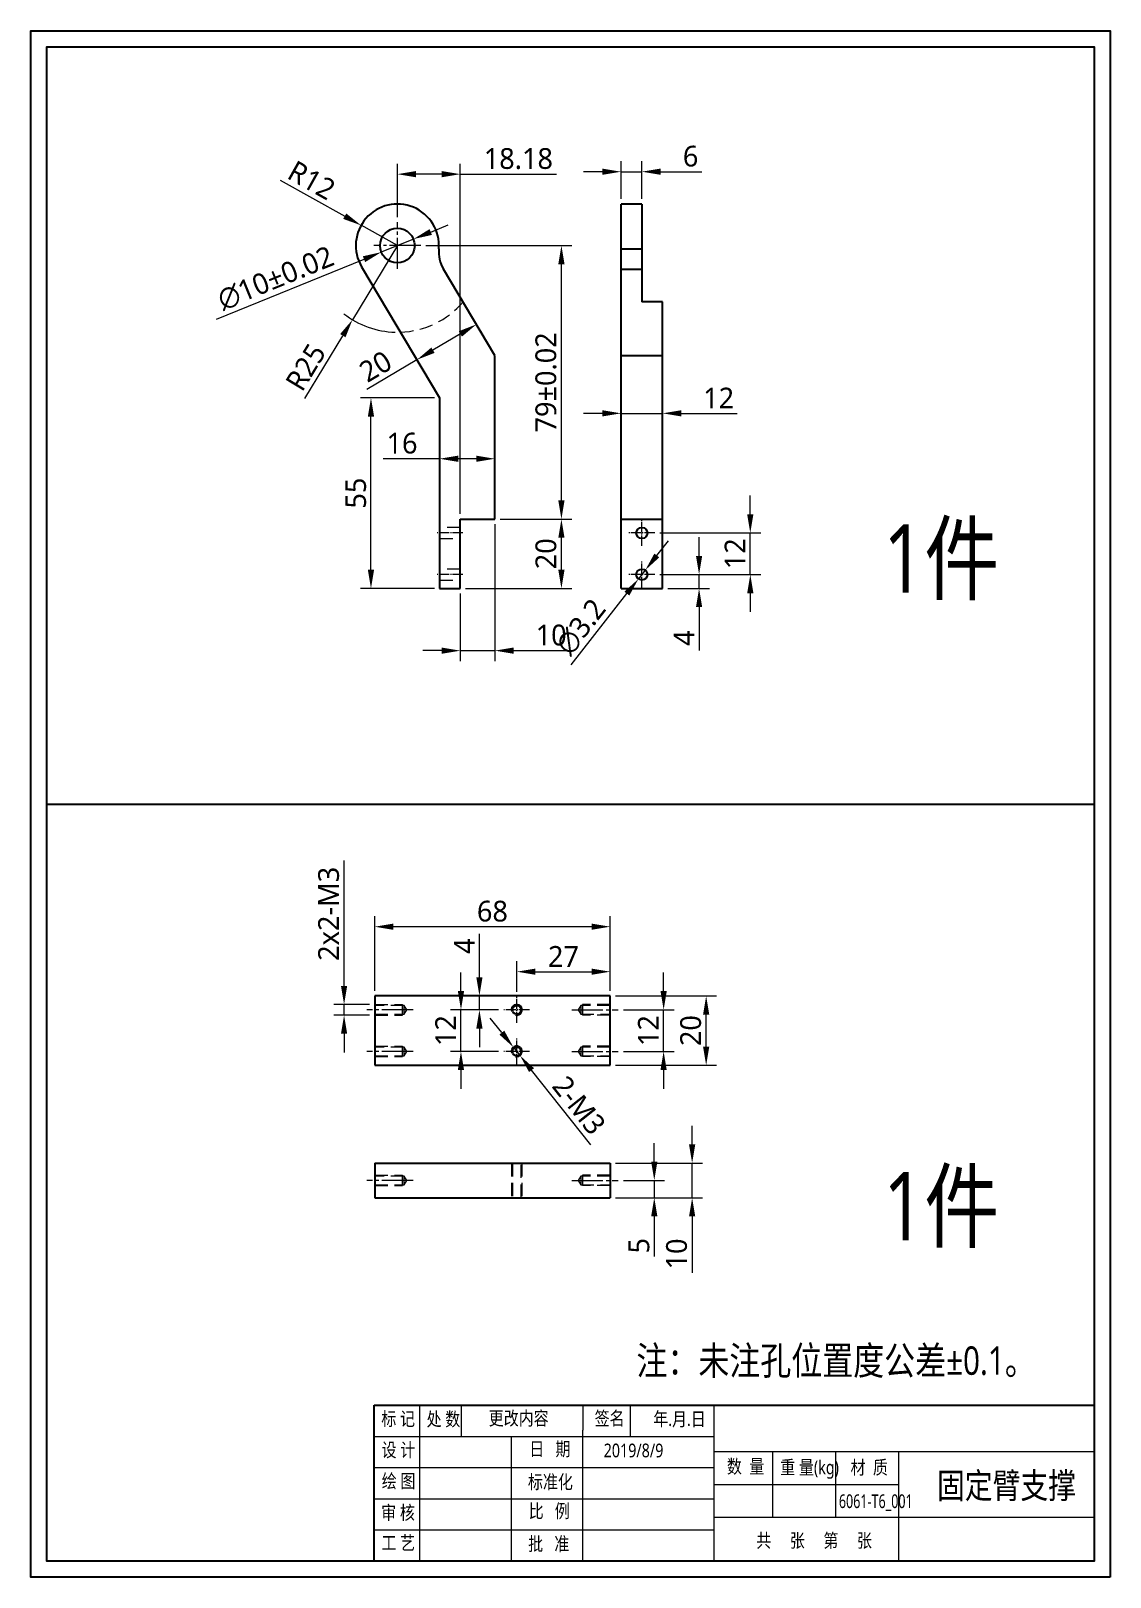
# Model space of a CAD drawing. Header units: millimetres. Extents: x -449 to 2916, y -1257 to 1632.
# Drawn here: x 2104.3 to 2415.8, y -891.9 to -445.5 of the extents above; entities that cross this region are included whole.
import ezdxf

# ---------------------------------------------------------------- set-up
doc = ezdxf.new("R2010")
doc.units = ezdxf.units.MM
doc.header["$PDSIZE"] = -1
doc.linetypes.add('DASHED', pattern=[19.05, 12.7, -6.35])
doc.linetypes.add('EB_DASHDOT', pattern=[39, 30, -3, 3, -3])
doc.layers.add('3中心线层', color=1, linetype='EB_DASHDOT', lineweight=0)
doc.layers.add('细线层', color=252, linetype='Continuous', lineweight=13)
doc.styles.add('wf', font='')
doc.styles.add('黑体', font='', dxfattribs={"width": 0.8})
doc.styles.get('wf').set_extended_font_data('Microsoft YaHei')
doc.styles.get('黑体').set_extended_font_data('Microsoft YaHei')
doc.dimstyles.new('wf1.5', dxfattribs={"dimscale": 1.5, "dimtxt": 4, "dimasz": 3.6, "dimexe": 2, "dimexo": 1, "dimgap": 0.9, "dimtad": 1, "dimdec": 1, "dimdsep": 46, "dimtxsty": 'wf', "dimcen": 0, "dimclrd": 6, "dimclre": 6, "dimadec": 0, "dimazin": 0, "dimtm": 1e-09, "dimtfac": 0.7, "dimtdec": 1, "dimtmove": 0, "dimatfit": 3, "dimfxl": 0, "dimtolj": 1, "dimlwd": 13, "dimlwe": 13, "dimarcsym": 0})

# ---------------------------------------------------------------- blocks, each defined once
blk = doc.blocks.new('*D263')
at = {"color": 6, "lineweight": 13}
for p, q in [((2244.5, -722.93), (2244.5, -714.14)), ((2271.5, -722.65), (2271.5, -714.14)), ((2249.9, -717.14), (2266.1, -717.14))]:
    blk.add_line(p, q, dxfattribs=at)
at = {"color": 6}
for points in [[(2249.9, -716.24), (2249.9, -718.04), (2244.5, -717.14)], [(2266.1, -718.04), (2266.1, -716.24), (2271.5, -717.14)]]:
    blk.add_solid(points, dxfattribs=at)
at = {"layer": 'Defpoints', "color": 0}
for p in [(2271.5, -717.14), (2244.5, -724.43), (2271.5, -724.15)]:
    blk.add_point(p, dxfattribs=at)
at = {"color": 0, "insert": (2258, -712.74), "char_height": 6, "attachment_point": 5, "style": 'wf'}
blk.add_mtext('\\A1;27', dxfattribs=at)
blk = doc.blocks.new('*D264')
at = {"color": 6, "lineweight": 13}
for p, q in [((2203.5, -722.65), (2203.5, -701.15)), ((2266.1, -704.15), (2208.9, -704.15)), ((2271.5, -722.65), (2271.5, -701.15))]:
    blk.add_line(p, q, dxfattribs=at)
at = {"color": 6}
for points in [[(2208.9, -703.25), (2208.9, -705.05), (2203.5, -704.15)], [(2266.1, -705.05), (2266.1, -703.25), (2271.5, -704.15)]]:
    blk.add_solid(points, dxfattribs=at)
at = {"layer": 'Defpoints', "color": 0}
for p in [(2203.5, -704.15), (2203.5, -724.15), (2271.5, -724.15)]:
    blk.add_point(p, dxfattribs=at)
at = {"color": 0, "insert": (2237.5, -699.7), "char_height": 6, "attachment_point": 5, "style": 'wf'}
blk.add_mtext('\\A1;68', dxfattribs=at)
blk = doc.blocks.new('*D265')
at = {"color": 6, "lineweight": 13}
for p, q in [((2273, -724.15), (2302.2, -724.15)), ((2299.2, -738.75), (2299.2, -729.55)), ((2273, -744.15), (2302.2, -744.15))]:
    blk.add_line(p, q, dxfattribs=at)
at = {"color": 6}
for points in [[(2300.1, -729.55), (2298.3, -729.55), (2299.2, -724.15)], [(2298.3, -738.75), (2300.1, -738.75), (2299.2, -744.15)]]:
    blk.add_solid(points, dxfattribs=at)
at = {"layer": 'Defpoints', "color": 0}
for p in [(2271.5, -724.15), (2299.2, -724.15), (2271.5, -744.15)]:
    blk.add_point(p, dxfattribs=at)
at = {"color": 0, "insert": (2294.75, -734.15), "char_height": 6, "attachment_point": 5, "rotation": 90, "style": 'wf'}
blk.add_mtext('\\A1;20', dxfattribs=at)
blk = doc.blocks.new('*D266')
at = {"color": 6, "lineweight": 13}
for p, q in [((2284.22, -772.01), (2284.22, -766.61)), ((2275.31, -777.41), (2287.22, -777.41)), ((2284.22, -777.41), (2284.22, -782.41)), ((2273, -782.41), (2287.22, -782.41)), ((2284.22, -787.81), (2284.22, -799.32))]:
    blk.add_line(p, q, dxfattribs=at)
at = {"color": 6}
for points in [[(2283.32, -772.01), (2285.12, -772.01), (2284.22, -777.41)], [(2285.12, -787.81), (2283.32, -787.81), (2284.22, -782.41)]]:
    blk.add_solid(points, dxfattribs=at)
at = {"layer": 'Defpoints', "color": 0}
for p in [(2273.81, -777.41), (2271.5, -782.41), (2284.22, -782.41)]:
    blk.add_point(p, dxfattribs=at)
at = {"color": 0, "insert": (2279.82, -796.27), "char_height": 6, "attachment_point": 5, "rotation": 90, "style": 'wf'}
blk.add_mtext('\\A1;5', dxfattribs=at)
blk = doc.blocks.new('*D267')
at = {"color": 6, "lineweight": 13}
for p, q in [((2295.15, -767.01), (2295.15, -761.61)), ((2273, -772.41), (2298.15, -772.41)), ((2295.15, -782.41), (2295.15, -772.41)), ((2273, -782.41), (2298.15, -782.41)), ((2295.15, -787.81), (2295.15, -804.06))]:
    blk.add_line(p, q, dxfattribs=at)
at = {"color": 6}
for points in [[(2294.25, -767.01), (2296.05, -767.01), (2295.15, -772.41)], [(2296.05, -787.81), (2294.25, -787.81), (2295.15, -782.41)]]:
    blk.add_solid(points, dxfattribs=at)
at = {"layer": 'Defpoints', "color": 0}
for p in [(2271.5, -772.41), (2295.15, -772.41), (2271.5, -782.41)]:
    blk.add_point(p, dxfattribs=at)
at = {"color": 0, "insert": (2290.68, -798.63), "char_height": 6, "attachment_point": 5, "rotation": 90, "style": 'wf'}
blk.add_mtext('\\A1;10', dxfattribs=at)
blk = doc.blocks.new('*D268')
at = {"color": 6, "lineweight": 13}
for p, q in [((2194.67, -721.25), (2194.67, -685.04)), ((2202, -726.65), (2191.67, -726.65)), ((2194.67, -729.65), (2194.67, -726.65)), ((2202, -729.65), (2191.67, -729.65)), ((2194.67, -735.05), (2194.67, -740.45))]:
    blk.add_line(p, q, dxfattribs=at)
at = {"color": 6}
for points in [[(2193.77, -721.25), (2195.57, -721.25), (2194.67, -726.65)], [(2195.57, -735.05), (2193.77, -735.05), (2194.67, -729.65)]]:
    blk.add_solid(points, dxfattribs=at)
at = {"layer": 'Defpoints', "color": 0}
for p in [(2194.67, -726.65), (2203.5, -726.65), (2203.5, -729.65)]:
    blk.add_point(p, dxfattribs=at)
at = {"color": 0, "insert": (2190.22, -700.44), "char_height": 6, "attachment_point": 5, "rotation": 90, "style": 'wf'}
blk.add_mtext('\\A1;2x2-M3', dxfattribs=at)
blk = doc.blocks.new('*D269')
at = {"color": 6, "lineweight": 13}
for p, q in [((2286.92, -722.75), (2286.92, -717.35)), ((2275.31, -728.15), (2289.92, -728.15)), ((2286.92, -740.15), (2286.92, -728.15)), ((2275.31, -740.15), (2289.92, -740.15)), ((2286.92, -745.55), (2286.92, -750.95))]:
    blk.add_line(p, q, dxfattribs=at)
at = {"color": 6}
for points in [[(2286.02, -722.75), (2287.82, -722.75), (2286.92, -728.15)], [(2287.82, -745.55), (2286.02, -745.55), (2286.92, -740.15)]]:
    blk.add_solid(points, dxfattribs=at)
at = {"layer": 'Defpoints', "color": 0}
for p in [(2273.81, -728.15), (2286.92, -728.15), (2273.81, -740.15)]:
    blk.add_point(p, dxfattribs=at)
at = {"color": 0, "insert": (2282.51, -734.15), "char_height": 6, "attachment_point": 5, "rotation": 90, "style": 'wf'}
blk.add_mtext('\\A1;12', dxfattribs=at)
blk = doc.blocks.new('*D270')
at = {"color": 6, "lineweight": 13}
for p, q in [((2240.22, -734.74), (2236.87, -730.51)), ((2243.57, -738.97), (2245.43, -741.33)), ((2265.88, -767.15), (2248.79, -745.56))]:
    blk.add_line(p, q, dxfattribs=at)
at = {"color": 6}
for points in [[(2239.51, -735.3), (2240.92, -734.18), (2243.57, -738.97)], [(2249.49, -745), (2248.08, -746.12), (2245.43, -741.33)]]:
    blk.add_solid(points, dxfattribs=at)
at = {"layer": 'Defpoints', "color": 0}
for p in [(2243.57, -738.97), (2245.43, -741.33)]:
    blk.add_point(p, dxfattribs=at)
at = {"color": 0, "insert": (2262.5, -755.71), "char_height": 6, "attachment_point": 5, "rotation": 308.3761, "style": 'wf'}
blk.add_mtext('\\A1;2-M3', dxfattribs=at)
blk = doc.blocks.new('*D271')
at = {"color": 6, "lineweight": 13}
for p, q in [((2218.3, -507.51), (2260.41, -507.51)), ((2257.41, -581.08), (2257.41, -512.91)), ((2239.73, -586.48), (2260.41, -586.48))]:
    blk.add_line(p, q, dxfattribs=at)
at = {"color": 6}
for points in [[(2258.31, -512.91), (2256.51, -512.91), (2257.41, -507.51)], [(2256.51, -581.08), (2258.31, -581.08), (2257.41, -586.48)]]:
    blk.add_solid(points, dxfattribs=at)
at = {"layer": 'Defpoints', "color": 0}
for p in [(2216.8, -507.51), (2257.41, -507.51), (2238.23, -586.48)]:
    blk.add_point(p, dxfattribs=at)
at = {"color": 0, "insert": (2252.96, -547), "char_height": 6, "attachment_point": 5, "rotation": 90, "style": 'wf'}
blk.add_mtext('\\A1;79%%P0.02', dxfattribs=at)
blk = doc.blocks.new('*D272')
at = {"color": 6, "lineweight": 13}
for p, q in [((2210.05, -499.26), (2210.05, -483.89)), ((2228.23, -584.98), (2228.23, -483.89)), ((2222.83, -486.89), (2215.45, -486.89)), ((2228.23, -486.89), (2255.99, -486.89))]:
    blk.add_line(p, q, dxfattribs=at)
at = {"color": 6}
for points in [[(2215.45, -485.99), (2215.45, -487.79), (2210.05, -486.89)], [(2222.83, -487.79), (2222.83, -485.99), (2228.23, -486.89)]]:
    blk.add_solid(points, dxfattribs=at)
at = {"layer": 'Defpoints', "color": 0}
for p in [(2210.05, -486.89), (2210.05, -500.76), (2228.23, -586.48)]:
    blk.add_point(p, dxfattribs=at)
at = {"color": 0, "insert": (2244.98, -482.43), "char_height": 6, "attachment_point": 5, "style": 'wf'}
blk.add_mtext('\\A1;18.18', dxfattribs=at)
blk = doc.blocks.new('*D273')
at = {"color": 6, "lineweight": 13}
for p, q in [((2239.73, -586.48), (2260.41, -586.48)), ((2257.41, -601.08), (2257.41, -591.88)), ((2229.73, -606.48), (2260.41, -606.48))]:
    blk.add_line(p, q, dxfattribs=at)
at = {"color": 6}
for points in [[(2258.31, -591.88), (2256.51, -591.88), (2257.41, -586.48)], [(2256.51, -601.08), (2258.31, -601.08), (2257.41, -606.48)]]:
    blk.add_solid(points, dxfattribs=at)
at = {"layer": 'Defpoints', "color": 0}
for p in [(2238.23, -586.48), (2257.41, -586.48), (2228.23, -606.48)]:
    blk.add_point(p, dxfattribs=at)
at = {"color": 0, "insert": (2252.96, -596.48), "char_height": 6, "attachment_point": 5, "rotation": 90, "style": 'wf'}
blk.add_mtext('\\A1;20', dxfattribs=at)
blk = doc.blocks.new('*D274')
at = {"color": 6, "lineweight": 13}
for p, q in [((2238.23, -587.98), (2238.23, -627.45)), ((2228.23, -607.98), (2228.23, -627.45)), ((2222.83, -624.45), (2217.43, -624.45)), ((2228.23, -624.45), (2238.23, -624.45)), ((2243.63, -624.45), (2259.87, -624.45))]:
    blk.add_line(p, q, dxfattribs=at)
at = {"color": 6}
for points in [[(2222.83, -625.35), (2222.83, -623.55), (2228.23, -624.45)], [(2243.63, -623.55), (2243.63, -625.35), (2238.23, -624.45)]]:
    blk.add_solid(points, dxfattribs=at)
at = {"layer": 'Defpoints', "color": 0}
for p in [(2238.23, -586.48), (2228.23, -606.48), (2238.23, -624.45)]:
    blk.add_point(p, dxfattribs=at)
at = {"color": 0, "insert": (2254.45, -619.98), "char_height": 6, "attachment_point": 5, "style": 'wf'}
blk.add_mtext('\\A1;10', dxfattribs=at)
blk = doc.blocks.new('*D275')
at = {"color": 6, "lineweight": 13}
for p, q in [((2222.23, -564.37), (2222.23, -572.05)), ((2238.23, -564.37), (2238.23, -572.05)), ((2222.23, -569.05), (2205.98, -569.05)), ((2232.83, -569.05), (2227.63, -569.05))]:
    blk.add_line(p, q, dxfattribs=at)
at = {"color": 6}
for points in [[(2227.63, -568.15), (2227.63, -569.95), (2222.23, -569.05)], [(2232.83, -569.95), (2232.83, -568.15), (2238.23, -569.05)]]:
    blk.add_solid(points, dxfattribs=at)
at = {"layer": 'Defpoints', "color": 0}
for p in [(2222.23, -562.87), (2238.23, -562.87), (2222.23, -569.05)]:
    blk.add_point(p, dxfattribs=at)
at = {"color": 0, "insert": (2211.4, -564.58), "char_height": 6, "attachment_point": 5, "style": 'wf'}
blk.add_mtext('\\A1;16', dxfattribs=at)
blk = doc.blocks.new('*D276')
at = {"color": 6, "lineweight": 13}
for p, q in [((2231.58, -528.07), (2234.41, -532.83)), ((2228.24, -533.01), (2220.33, -537.72)), ((2214.39, -538.29), (2217.22, -543.05)), ((2215.69, -540.47), (2201.2, -549.09))]:
    blk.add_line(p, q, dxfattribs=at)
at = {"color": 6}
for points in [[(2228.7, -533.79), (2227.78, -532.24), (2232.88, -530.25)], [(2219.87, -536.94), (2220.79, -538.49), (2215.69, -540.47)]]:
    blk.add_solid(points, dxfattribs=at)
at = {"layer": 'Defpoints', "color": 0}
for p in [(2230.81, -526.78), (2213.62, -537), (2215.69, -540.47)]:
    blk.add_point(p, dxfattribs=at)
at = {"color": 0, "insert": (2203.74, -542.4), "char_height": 6, "attachment_point": 5, "rotation": 30.7318, "style": 'wf'}
blk.add_mtext('\\A1;20', dxfattribs=at)
blk = doc.blocks.new('*D277')
at = {"color": 6, "lineweight": 13}
for p, q in [((2210.05, -507.51), (2197.1, -528.9)), ((2183.3, -551.68), (2194.3, -533.52))]:
    blk.add_line(p, q, dxfattribs=at)
blk.add_arc((2210.05, -507.51), 25, 231.9239, 268.6081, dxfattribs=at)
at = {"color": 6}
blk.add_solid([(2195.07, -533.98), (2193.53, -533.05), (2197.1, -528.9)], dxfattribs=at)
at = {"layer": 'Defpoints', "color": 0}
for p in [(2210.05, -507.51), (2197.1, -528.9)]:
    blk.add_point(p, dxfattribs=at)
at = {"color": 0, "insert": (2183.6, -542.6), "char_height": 6, "attachment_point": 5, "rotation": 58.8035, "style": 'wf'}
blk.add_mtext('\\A1;R25', dxfattribs=at)
blk = doc.blocks.new('*D278')
at = {"color": 6, "lineweight": 13}
for p, q in [((2176.19, -488.59), (2194.86, -499.02)), ((2210.05, -507.51), (2199.57, -501.66))]:
    blk.add_line(p, q, dxfattribs=at)
at = {"color": 6}
blk.add_solid([(2194.42, -499.81), (2195.3, -498.24), (2199.57, -501.66)], dxfattribs=at)
at = {"layer": 'Defpoints', "color": 0}
for p in [(2199.57, -501.66), (2210.05, -507.51)]:
    blk.add_point(p, dxfattribs=at)
at = {"color": 0, "insert": (2185.32, -488.63), "char_height": 6, "attachment_point": 5, "rotation": 330.8009, "style": 'wf'}
blk.add_mtext('\\A1;R12', dxfattribs=at)
blk = doc.blocks.new('*D279')
at = {"color": 6, "lineweight": 13}
for p, q in [((2219.68, -503.59), (2224.68, -501.56)), ((2214.68, -505.63), (2205.42, -509.4)), ((2157.87, -528.75), (2200.42, -511.43))]:
    blk.add_line(p, q, dxfattribs=at)
at = {"color": 6}
for points in [[(2219.34, -502.76), (2220.02, -504.43), (2214.68, -505.63)], [(2200.76, -512.27), (2200.08, -510.6), (2205.42, -509.4)]]:
    blk.add_solid(points, dxfattribs=at)
at = {"layer": 'Defpoints', "color": 0}
for p in [(2214.68, -505.63), (2205.42, -509.4)]:
    blk.add_point(p, dxfattribs=at)
at = {"color": 0, "insert": (2174.94, -516.94), "char_height": 6, "attachment_point": 5, "rotation": 22.1442, "style": 'wf'}
blk.add_mtext('\\A1;∅10%%P0.02', dxfattribs=at)
blk = doc.blocks.new('*D280')
at = {"color": 6, "lineweight": 13}
for p, q in [((2274.63, -561.37), (2274.63, -552.94)), ((2286.63, -561.37), (2286.63, -552.94)), ((2269.23, -555.94), (2263.83, -555.94)), ((2274.63, -555.94), (2286.63, -555.94)), ((2292.03, -555.94), (2308.2, -555.94))]:
    blk.add_line(p, q, dxfattribs=at)
at = {"color": 6}
for points in [[(2269.23, -556.84), (2269.23, -555.04), (2274.63, -555.94)], [(2292.03, -555.04), (2292.03, -556.84), (2286.63, -555.94)]]:
    blk.add_solid(points, dxfattribs=at)
at = {"layer": 'Defpoints', "color": 0}
for p in [(2286.63, -555.94), (2274.63, -562.87), (2286.63, -562.87)]:
    blk.add_point(p, dxfattribs=at)
at = {"color": 0, "insert": (2302.81, -551.53), "char_height": 6, "attachment_point": 5, "style": 'wf'}
blk.add_mtext('\\A1;12', dxfattribs=at)
blk = doc.blocks.new('*D281')
at = {"color": 6, "lineweight": 13}
for p, q in [((2269.23, -486.18), (2263.83, -486.18)), ((2274.63, -494.01), (2274.63, -483.18)), ((2274.63, -486.18), (2280.63, -486.18)), ((2280.63, -494.01), (2280.63, -483.18)), ((2286.03, -486.18), (2297.99, -486.18))]:
    blk.add_line(p, q, dxfattribs=at)
at = {"color": 6}
for points in [[(2269.23, -487.08), (2269.23, -485.28), (2274.63, -486.18)], [(2286.03, -485.28), (2286.03, -487.08), (2280.63, -486.18)]]:
    blk.add_solid(points, dxfattribs=at)
at = {"layer": 'Defpoints', "color": 0}
for p in [(2280.63, -486.18), (2274.63, -495.51), (2280.63, -495.51)]:
    blk.add_point(p, dxfattribs=at)
at = {"color": 0, "insert": (2294.71, -481.73), "char_height": 6, "attachment_point": 5, "style": 'wf'}
blk.add_mtext('\\A1;6', dxfattribs=at)
blk = doc.blocks.new('*D282')
at = {"color": 6, "lineweight": 13}
for p, q in [((2297.16, -597.08), (2297.16, -591.68)), ((2285.85, -602.48), (2300.16, -602.48)), ((2297.16, -606.48), (2297.16, -602.48)), ((2288.13, -606.48), (2300.16, -606.48)), ((2297.16, -611.88), (2297.16, -624.42))]:
    blk.add_line(p, q, dxfattribs=at)
at = {"color": 6}
for points in [[(2296.26, -597.08), (2298.06, -597.08), (2297.16, -602.48)], [(2298.06, -611.88), (2296.26, -611.88), (2297.16, -606.48)]]:
    blk.add_solid(points, dxfattribs=at)
at = {"layer": 'Defpoints', "color": 0}
for p in [(2284.35, -602.48), (2297.16, -602.48), (2286.63, -606.48)]:
    blk.add_point(p, dxfattribs=at)
at = {"color": 0, "insert": (2292.81, -620.85), "char_height": 6, "attachment_point": 5, "rotation": 90, "style": 'wf'}
blk.add_mtext('\\A1;4', dxfattribs=at)
blk = doc.blocks.new('*D283')
at = {"color": 6, "lineweight": 13}
for p, q in [((2311.94, -585.08), (2311.94, -579.68)), ((2285.85, -590.48), (2314.94, -590.48)), ((2311.94, -602.48), (2311.94, -590.48)), ((2285.85, -602.48), (2314.94, -602.48)), ((2311.94, -607.88), (2311.94, -613.28))]:
    blk.add_line(p, q, dxfattribs=at)
at = {"color": 6}
for points in [[(2311.04, -585.08), (2312.84, -585.08), (2311.94, -590.48)], [(2312.84, -607.88), (2311.04, -607.88), (2311.94, -602.48)]]:
    blk.add_solid(points, dxfattribs=at)
at = {"layer": 'Defpoints', "color": 0}
for p in [(2284.35, -590.48), (2311.94, -590.48), (2284.35, -602.48)]:
    blk.add_point(p, dxfattribs=at)
at = {"color": 0, "insert": (2307.53, -596.48), "char_height": 6, "attachment_point": 5, "rotation": 90, "style": 'wf'}
blk.add_mtext('\\A1;12', dxfattribs=at)
blk = doc.blocks.new('*D284')
at = {"color": 6, "lineweight": 13}
for p, q in [((2284.96, -596.98), (2288.29, -592.73)), ((2281.62, -601.22), (2279.64, -603.74)), ((2260.19, -628.51), (2276.31, -607.99))]:
    blk.add_line(p, q, dxfattribs=at)
at = {"color": 6}
for points in [[(2284.25, -596.42), (2285.66, -597.53), (2281.62, -601.22)], [(2277.02, -608.54), (2275.6, -607.43), (2279.64, -603.74)]]:
    blk.add_solid(points, dxfattribs=at)
at = {"layer": 'Defpoints', "color": 0}
for p in [(2281.62, -601.22), (2279.64, -603.74)]:
    blk.add_point(p, dxfattribs=at)
at = {"color": 0, "insert": (2263.04, -617.59), "char_height": 6, "attachment_point": 5, "rotation": 51.8526, "style": 'wf'}
blk.add_mtext('\\A1;∅3.2', dxfattribs=at)
blk = doc.blocks.new('*D285')
at = {"color": 6, "lineweight": 13}
for p, q in [((2228.41, -722.75), (2228.41, -717.35)), ((2239.28, -728.15), (2225.41, -728.15)), ((2228.41, -740.15), (2228.41, -728.15)), ((2239.28, -740.15), (2225.41, -740.15)), ((2228.41, -745.55), (2228.41, -750.95))]:
    blk.add_line(p, q, dxfattribs=at)
at = {"color": 6}
for points in [[(2227.51, -722.75), (2229.31, -722.75), (2228.41, -728.15)], [(2229.31, -745.55), (2227.51, -745.55), (2228.41, -740.15)]]:
    blk.add_solid(points, dxfattribs=at)
at = {"layer": 'Defpoints', "color": 0}
for p in [(2228.41, -728.15), (2240.78, -728.15), (2240.78, -740.15)]:
    blk.add_point(p, dxfattribs=at)
at = {"color": 0, "insert": (2223.99, -734.15), "char_height": 6, "attachment_point": 5, "rotation": 90, "style": 'wf'}
blk.add_mtext('\\A1;12', dxfattribs=at)
blk = doc.blocks.new('*D300')
at = {"color": 6, "lineweight": 13}
for p, q in [((2220.73, -551.48), (2199.43, -551.48)), ((2202.43, -601.08), (2202.43, -556.88)), ((2220.73, -606.48), (2199.43, -606.48))]:
    blk.add_line(p, q, dxfattribs=at)
at = {"color": 6}
for points in [[(2203.33, -556.88), (2201.53, -556.88), (2202.43, -551.48)], [(2201.53, -601.08), (2203.33, -601.08), (2202.43, -606.48)]]:
    blk.add_solid(points, dxfattribs=at)
at = {"layer": 'Defpoints', "color": 0}
for p in [(2202.43, -551.48), (2222.23, -551.48), (2222.23, -606.48)]:
    blk.add_point(p, dxfattribs=at)
at = {"color": 0, "insert": (2198.03, -578.98), "char_height": 6, "attachment_point": 5, "rotation": 90, "style": 'wf'}
blk.add_mtext('\\A1;55', dxfattribs=at)
blk = doc.blocks.new('*D301')
at = {"color": 6, "lineweight": 13}
for p, q in [((2233.74, -718.75), (2233.74, -706.21)), ((2239.28, -724.15), (2230.74, -724.15)), ((2233.74, -728.15), (2233.74, -724.15)), ((2239.28, -728.15), (2230.74, -728.15)), ((2233.74, -733.55), (2233.74, -738.95))]:
    blk.add_line(p, q, dxfattribs=at)
at = {"color": 6}
for points in [[(2232.84, -718.75), (2234.64, -718.75), (2233.74, -724.15)], [(2234.64, -733.55), (2232.84, -733.55), (2233.74, -728.15)]]:
    blk.add_solid(points, dxfattribs=at)
at = {"layer": 'Defpoints', "color": 0}
for p in [(2233.74, -724.15), (2240.78, -724.15), (2240.78, -728.15)]:
    blk.add_point(p, dxfattribs=at)
at = {"color": 0, "insert": (2229.39, -709.78), "char_height": 6, "attachment_point": 5, "rotation": 90, "style": 'wf'}
blk.add_mtext('\\A1;4', dxfattribs=at)

msp = doc.modelspace()

# ---------------------------------------------------------------- linework, layer by layer
for p, q in [((2280.632, -495.512), (2274.632, -495.512)), ((2274.632, -508.425), (2274.632, -495.512)), ((2280.632, -495.512), (2280.632, -508.425)), ((2274.632, -508.425), (2280.632, -508.425)), ((2274.632, -514.296), (2274.632, -508.425)), ((2280.632, -508.425), (2280.632, -514.296)), ((2199.735, -513.644), (2222.23, -551.482)), ((2238.23, -539.257), (2223.39, -514.296)), ((2274.632, -539.257), (2274.632, -514.296)), ((2274.632, -514.296), (2280.632, -514.296)), ((2280.632, -514.296), (2280.632, -523.783)), ((2286.632, -523.783), (2280.632, -523.783)), ((2286.632, -539.257), (2286.632, -523.783)), ((2238.23, -586.482), (2238.23, -539.257)), ((2274.632, -539.257), (2286.632, -539.257)), ((2274.632, -586.482), (2274.632, -539.257)), ((2286.632, -586.482), (2286.632, -539.257)), ((2222.23, -551.482), (2222.23, -606.482)), ((2228.23, -586.482), (2238.23, -586.482)), ((2228.23, -606.482), (2228.23, -586.482)), ((2274.632, -586.482), (2286.632, -586.482)), ((2274.632, -606.482), (2274.632, -586.482)), ((2286.632, -606.482), (2286.632, -586.482)), ((2222.23, -606.482), (2228.23, -606.482)), ((2274.632, -606.482), (2286.632, -606.482)), ((2108.844, -668.726), (2411.227, -668.726)), ((2271.502, -724.15), (2203.502, -724.15)), ((2203.502, -724.15), (2203.502, -744.15)), ((2271.502, -744.15), (2271.502, -724.15)), ((2203.502, -744.15), (2271.502, -744.15)), ((2203.502, -772.413), (2271.502, -772.413)), ((2203.502, -772.413), (2203.502, -782.413)), ((2271.502, -772.413), (2271.502, -782.413)), ((2203.502, -782.413), (2271.502, -782.413))]:
    msp.add_line(p, q)
at = {"color": 0, "linetype": 'ByBlock', "lineweight": 20}
for p, q in [((2216.397, -842.271), (2216.397, -887.333)), ((2228.469, -842.271), (2228.469, -851.284)), ((2263.59, -842.271), (2263.59, -849.547)), ((2277.387, -851.284), (2277.387, -842.271)), ((2301.531, -887.333), (2301.531, -842.271)), ((2242.895, -851.284), (2242.895, -887.333)), ((2263.59, -887.333), (2263.59, -849.547)), ((2411.227, -855.79), (2301.531, -855.79)), ((2318.363, -855.79), (2318.363, -874.715)), ((2336.537, -855.79), (2336.537, -874.715)), ((2354.838, -887.333), (2354.838, -855.79)), ((2354.838, -865.253), (2301.531, -865.253)), ((2411.227, -874.715), (2301.531, -874.715))]:
    msp.add_line(p, q, dxfattribs=at)
at = {"color": 0, "linetype": 'ByBlock', "lineweight": 25}
for points in [[(2415.811, -891.917), (2104.26, -891.917), (2104.26, -445.534), (2415.811, -445.534)], [(2411.227, -887.333), (2108.844, -887.333), (2108.844, -450.119), (2411.227, -450.119)]]:
    msp.add_lwpolyline(points, close=True, dxfattribs=at)
for centre, radius in [((2210.05, -507.512), 5), ((2280.632, -590.482), 1.6), ((2280.632, -602.482), 1.6), ((2244.502, -728.15), 1.25), ((2244.502, -740.15), 1.25)]:
    msp.add_circle(centre, radius)
for centre, radius, start, end in [((2210.05, -507.512), 12, 355.63499, 210.73179), ((2231.986, -509.186), 10, 175.63499, 210.73179), ((2244.502, -728.15), 1.5, 255, 195), ((2244.502, -740.15), 1.5, 255, 195)]:
    msp.add_arc(centre, radius, start, end)
at = {"layer": '3中心线层', "ltscale": 0.3}
for p, q in [((2210.05, -514.263), (2210.05, -500.76)), ((2216.801, -507.512), (2203.298, -507.512)), ((2214.602, -728.15), (2201.193, -728.15)), ((2260.403, -728.15), (2273.812, -728.15)), ((2214.602, -740.15), (2201.193, -740.15)), ((2260.403, -740.15), (2273.812, -740.15)), ((2214.602, -777.413), (2201.193, -777.413)), ((2260.403, -777.413), (2273.812, -777.413))]:
    msp.add_line(p, q, dxfattribs=at)
at = {"layer": '3中心线层', "ltscale": 0.1}
for p, q in [((2280.632, -594.202), (2280.632, -586.762)), ((2228.949, -590.482), (2221.51, -590.482)), ((2284.352, -590.482), (2276.912, -590.482)), ((2228.949, -602.482), (2221.51, -602.482)), ((2284.352, -602.482), (2276.912, -602.482)), ((2280.632, -606.202), (2280.632, -598.762)), ((2244.502, -731.87), (2244.502, -724.43)), ((2248.222, -728.15), (2240.783, -728.15)), ((2244.502, -743.87), (2244.502, -736.43)), ((2248.222, -740.15), (2240.783, -740.15))]:
    msp.add_line(p, q, dxfattribs=at)
at = {"layer": '细线层', "color": 252, "linetype": 'DASHED', "ltscale": 0.3}
for p, q in [((2228.23, -588.882), (2222.23, -588.882)), ((2222.23, -592.082), (2228.23, -592.082)), ((2228.23, -600.882), (2222.23, -600.882)), ((2222.23, -604.082), (2228.23, -604.082)), ((2203.502, -726.65), (2211.502, -726.65)), ((2212.002, -726.9), (2203.502, -726.9)), ((2211.502, -729.65), (2211.502, -726.65)), ((2212.002, -728.15), (2212.002, -726.9)), ((2212.753, -728.15), (2212.002, -726.9)), ((2263.002, -726.9), (2262.251, -728.15)), ((2263.002, -726.9), (2263.002, -729.4)), ((2271.502, -726.9), (2263.002, -726.9)), ((2271.502, -726.65), (2263.502, -726.65)), ((2263.502, -726.65), (2263.502, -729.65)), ((2203.502, -729.4), (2212.002, -729.4)), ((2203.502, -729.65), (2211.502, -729.65)), ((2212.002, -729.4), (2212.002, -728.15)), ((2212.002, -729.4), (2212.753, -728.15)), ((2262.251, -728.15), (2263.002, -729.4)), ((2263.002, -729.4), (2271.502, -729.4)), ((2271.502, -729.65), (2263.502, -729.65)), ((2203.502, -738.65), (2211.502, -738.65)), ((2212.002, -738.9), (2203.502, -738.9)), ((2211.502, -741.65), (2211.502, -738.65)), ((2212.002, -740.15), (2212.002, -738.9)), ((2212.753, -740.15), (2212.002, -738.9)), ((2212.002, -741.4), (2212.002, -740.15)), ((2212.002, -741.4), (2212.753, -740.15)), ((2263.002, -738.9), (2262.251, -740.15)), ((2262.251, -740.15), (2263.002, -741.4)), ((2263.002, -738.9), (2263.002, -741.4)), ((2271.502, -738.9), (2263.002, -738.9)), ((2271.502, -738.65), (2263.502, -738.65)), ((2263.502, -738.65), (2263.502, -741.65)), ((2203.502, -741.4), (2212.002, -741.4)), ((2203.502, -741.65), (2211.502, -741.65)), ((2263.002, -741.4), (2271.502, -741.4)), ((2271.502, -741.65), (2263.502, -741.65)), ((2203.502, -775.913), (2211.502, -775.913)), ((2203.502, -775.913), (2211.502, -775.913)), ((2212.002, -776.163), (2203.502, -776.163)), ((2211.502, -778.913), (2211.502, -775.913)), ((2211.502, -778.913), (2211.502, -775.913)), ((2212.002, -778.663), (2212.002, -776.163)), ((2212.753, -777.413), (2212.002, -776.163)), ((2243.002, -772.413), (2243.002, -782.413)), ((2243.002, -772.413), (2243.002, -782.413)), ((2243.252, -772.413), (2243.252, -782.413)), ((2245.752, -782.413), (2245.752, -772.413)), ((2246.002, -772.413), (2246.002, -782.413)), ((2246.002, -772.413), (2246.002, -782.413)), ((2263.002, -776.163), (2262.251, -777.413)), ((2263.002, -776.163), (2263.002, -778.663)), ((2271.502, -776.163), (2263.002, -776.163)), ((2271.502, -775.913), (2263.502, -775.913)), ((2263.502, -775.913), (2263.502, -778.913)), ((2271.502, -775.913), (2263.502, -775.913)), ((2263.502, -775.913), (2263.502, -778.913)), ((2203.502, -778.663), (2212.002, -778.663)), ((2203.502, -778.913), (2211.502, -778.913)), ((2203.502, -778.913), (2211.502, -778.913)), ((2212.002, -778.663), (2212.753, -777.413)), ((2262.251, -777.413), (2263.002, -778.663)), ((2263.002, -778.663), (2271.502, -778.663)), ((2271.502, -778.913), (2263.502, -778.913)), ((2271.502, -778.913), (2263.502, -778.913))]:
    msp.add_line(p, q, dxfattribs=at)
at = {"layer": '细线层', "color": 0, "linetype": 'ByBlock', "lineweight": 20, "ltscale": 0.5}
for p, q in [((2203.378, -851.284), (2301.531, -851.284)), ((2203.378, -860.296), (2301.531, -860.296)), ((2203.378, -869.308), (2301.531, -869.308)), ((2203.378, -878.32), (2301.531, -878.32))]:
    msp.add_line(p, q, dxfattribs=at)
at = {"layer": '细线层', "color": 0, "linetype": 'ByBlock', "lineweight": 25, "ltscale": 0.5}
msp.add_lwpolyline([(2203.378, -842.271), (2411.227, -842.271), (2411.227, -887.333), (2203.378, -887.333)], close=True, dxfattribs=at)
at = {"layer": '细线层', "color": 252, "linetype": 'DASHED', "ltscale": 0.3}
msp.add_arc((2210.05, -507.512), 25, 272.04639, 319.39472, dxfattribs=at)

# ---------------------------------------------------------------- texts
at = {"linetype": 'ByBlock', "char_height": 19.805, "width": 55.80874, "attachment_point": 1, "style": '黑体'}
for insert in [(2350.374, -587.947), (2350.374, -774.932)]:
    msp.add_mtext('1件', dxfattribs=dict(at, insert=insert))
at = {"linetype": 'ByBlock', "lineweight": 25, "attachment_point": 1, "style": '黑体'}
for s, insert, char_height, width in [('注：未注孔位置度公差%%P0.1。', (2279.062, -825.328), 8.19438, 134.39014), ('固定臂支撑', (2365.84, -861.827), 7.3565, 39.53115)]:
    msp.add_mtext(s, dxfattribs=dict(at, insert=insert, char_height=char_height, width=width))
at = {"char_height": 3.961, "width": 105.34082, "attachment_point": 1, "style": '黑体'}
for s, insert in [('更改内容', (2236.432, -844.093)), ('{\\Q0;签名}', (2267, -844.121)), ('标 记', (2205.428, -844.243)), ('处 数', (2218.493, -844.336)), ('{\\Q0;年.月.日}', (2283.921, -844.315)), ('日   期', (2248.135, -852.961)), ('设 计', (2205.491, -853.234)), (' 2019/8/9', (2268.533, -853.385)), ('数  量', (2305.2, -857.99)), ('重 量(kg)', (2320.596, -858.262)), ('材  质', (2340.875, -858.262)), ('绘 图', (2205.555, -862.227)), ('{\\Q0;标准化}', (2247.747, -862.469)), ('比   例', (2247.976, -870.854)), ('审 核', (2205.389, -871.332)), ('共     张     第     张', (2313.67, -879.382)), ('工 艺', (2205.444, -880.066)), ('批   准', (2247.808, -880.342))]:
    msp.add_mtext(s, dxfattribs=dict(at, insert=insert))
at = {"style": '黑体', "width": 0.7}
msp.add_attdef('6061-T6_001', (2337.525, -871.994), '', height=3.961, dxfattribs=at)

# ---------------------------------------------------------------- dimensions: what is measured, and where the dimension line sits
for mpoint, picture, middle in [((2199.574, -501.658), '*D278', (2185.322, -488.634)), ((2197.1, -528.897), '*D277', (2183.595, -542.603))]:
    dim = msp.add_radius_dim(center=(2210.05, -507.512), mpoint=mpoint, dimstyle='wf1.5', override={"dimdec": 2, "dimtdec": 2})
    dim.commit()
    dim.dimension.update_dxf_attribs({"geometry": picture, "text_midpoint": middle})
for base, p1, p2, picture, middle in [((2210.05, -486.893), (2228.23, -586.482), (2210.05, -500.76), '*D272', (2244.98, -486.893)), ((2286.632, -555.944), (2274.632, -562.869), (2286.632, -562.869), '*D280', (2302.814, -555.944)), ((2222.23, -569.05), (2238.23, -562.869), (2222.23, -562.869), '*D275', (2211.405, -569.05))]:
    dim = msp.add_linear_dim(base=base, p1=p1, p2=p2, dimstyle='wf1.5', override={"dimdec": 2, "dimtdec": 2})
    dim.commit()
    dim.dimension.update_dxf_attribs({"geometry": picture, "text_midpoint": middle, "dimtype": 160})
for base, p1, p2, picture, middle in [((2280.632, -486.176), (2274.632, -495.512), (2280.632, -495.512), '*D281', (2294.713, -481.725)), ((2238.23, -624.448), (2228.23, -606.482), (2238.23, -586.482), '*D274', (2254.451, -619.982))]:
    dim = msp.add_linear_dim(base=base, p1=p1, p2=p2, dimstyle='wf1.5', override={"dimdec": 2, "dimtdec": 2})
    dim.commit()
    dim.dimension.update_dxf_attribs({"geometry": picture, "text_midpoint": middle})
dim = msp.add_diameter_dim_2p(p1=(2214.681, -505.627), p2=(2205.418, -509.396), text='<>%%P0.02', dimstyle='wf1.5', override={"dimdec": 2, "dimtdec": 2})
dim.commit()
dim.dimension.update_dxf_attribs({"geometry": '*D279', "text_midpoint": (2174.944, -516.938)})
for base, p1, p2, text, picture, middle in [((2257.414, -507.512), (2238.23, -586.482), (2216.801, -507.512), '<>%%P0.02', '*D271', (2252.963, -546.997)), ((2194.669, -726.65), (2203.502, -729.65), (2203.502, -726.65), '2x2-M<>', '*D268', (2190.218, -700.445))]:
    dim = msp.add_linear_dim(base=base, p1=p1, p2=p2, angle=90, text=text, dimstyle='wf1.5')
    dim.commit()
    dim.dimension.update_dxf_attribs({"geometry": picture, "text_midpoint": middle})
for base, p1, p2, angle, picture, middle, dimtype in [((2215.686, -540.475), (2230.81, -526.777), (2213.619, -536.997), 210.73179, '*D276', (2206.016, -546.224), 161), ((2297.163, -602.482), (2286.632, -606.482), (2284.352, -602.482), 90, '*D282', (2297.163, -620.849), 160)]:
    dim = msp.add_linear_dim(base=base, p1=p1, p2=p2, angle=angle, dimstyle='wf1.5', override={"dimdec": 2, "dimtdec": 2})
    dim.commit()
    dim.dimension.update_dxf_attribs({"geometry": picture, "text_midpoint": middle, "dimtype": dimtype})
for base, p1, p2, picture, middle in [((2202.432, -551.482), (2222.23, -606.482), (2222.23, -551.482), '*D300', (2198.03, -578.982)), ((2311.942, -590.482), (2284.352, -602.482), (2284.352, -590.482), '*D283', (2307.526, -596.482)), ((2257.414, -586.482), (2228.23, -606.482), (2238.23, -586.482), '*D273', (2252.963, -596.482)), ((2233.737, -724.15), (2240.783, -728.15), (2240.783, -724.15), '*D301', (2229.387, -709.782)), ((2228.41, -728.15), (2240.783, -740.15), (2240.783, -728.15), '*D285', (2223.994, -734.15))]:
    dim = msp.add_linear_dim(base=base, p1=p1, p2=p2, angle=90, dimstyle='wf1.5', override={"dimdec": 2, "dimtdec": 2})
    dim.commit()
    dim.dimension.update_dxf_attribs({"geometry": picture, "text_midpoint": middle})
dim = msp.add_diameter_dim_2p(p1=(2281.62, -601.223), p2=(2279.644, -603.74), dimstyle='wf1.5', override={"dimdec": 2, "dimtdec": 2})
dim.commit()
dim.dimension.update_dxf_attribs({"geometry": '*D284', "text_midpoint": (2263.039, -617.592)})
for base, p1, p2, picture, middle in [((2203.502, -704.151), (2271.502, -724.15), (2203.502, -724.15), '*D264', (2237.502, -699.701)), ((2271.502, -717.136), (2244.502, -724.43), (2271.502, -724.15), '*D263', (2258.002, -712.736))]:
    dim = msp.add_linear_dim(base=base, p1=p1, p2=p2, dimstyle='wf1.5')
    dim.commit()
    dim.dimension.update_dxf_attribs({"geometry": picture, "text_midpoint": middle})
for base, p1, p2, picture, middle in [((2286.924, -728.15), (2273.812, -740.15), (2273.812, -728.15), '*D269', (2282.508, -734.15)), ((2299.196, -724.15), (2271.502, -744.15), (2271.502, -724.15), '*D265', (2294.746, -734.15)), ((2284.219, -782.413), (2273.812, -777.413), (2271.502, -782.413), '*D266', (2279.816, -796.267))]:
    dim = msp.add_linear_dim(base=base, p1=p1, p2=p2, angle=90, dimstyle='wf1.5')
    dim.commit()
    dim.dimension.update_dxf_attribs({"geometry": picture, "text_midpoint": middle})
dim = msp.add_diameter_dim_2p(p1=(2243.571, -738.974), p2=(2245.434, -741.326), text='2-M3', dimstyle='wf1.5')
dim.commit()
dim.dimension.update_dxf_attribs({"geometry": '*D270', "text_midpoint": (2262.499, -755.707)})
dim = msp.add_linear_dim(base=(2295.15, -772.413), p1=(2271.502, -782.413), p2=(2271.502, -772.413), angle=90, dimstyle='wf1.5')
dim.commit()
dim.dimension.update_dxf_attribs({"geometry": '*D267', "text_midpoint": (2295.15, -798.634), "dimtype": 160})

doc.saveas('drawing.dxf')
